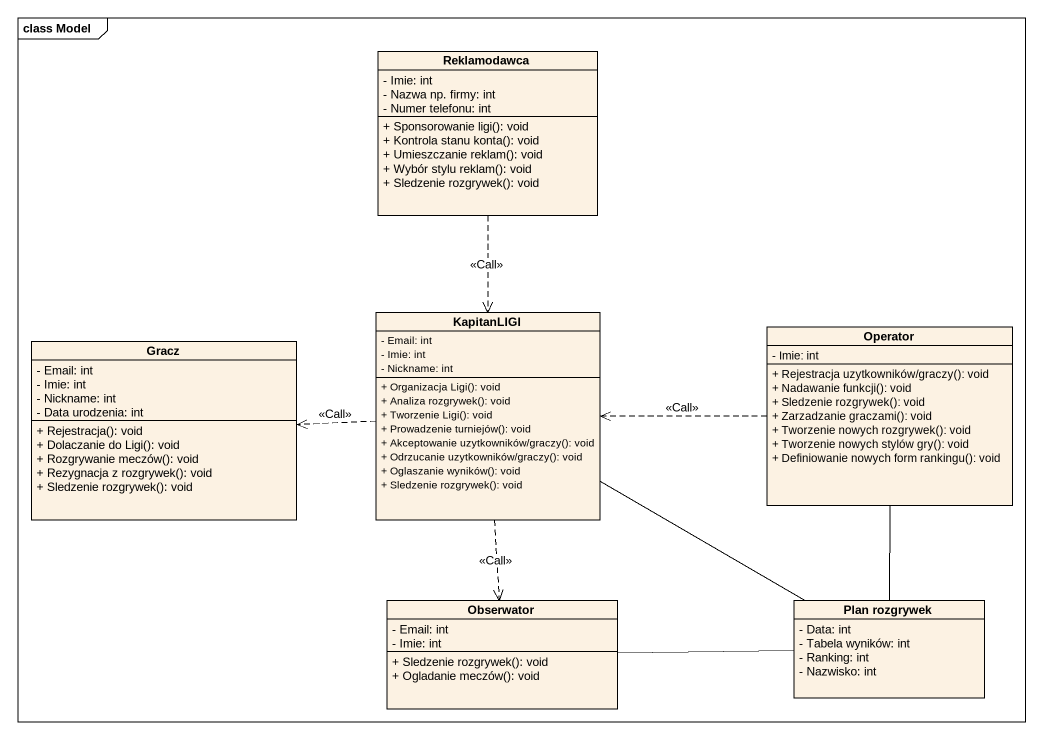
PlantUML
@startuml
mainframe class Model
hide circle
hide empty members
skinparam classAttributeIconSize 0
class Reklamodawca {
  - Imie: int
  - Nazwa np. firmy: int
  - Numer telefonu: int
  + Sponsorowanie ligi(): void
  + Kontrola stanu konta(): void
  + Umieszczanie reklam(): void
  + Wybór stylu reklam(): void
  + Sledzenie rozgrywek(): void
}
class Gracz {
  - Email: int
  - Imie: int
  - Nickname: int
  - Data urodzenia: int
  + Rejestracja(): void
  + Dolaczanie do Ligi(): void
  + Rozgrywanie meczów(): void
  + Rezygnacja z rozgrywek(): void
  + Sledzenie rozgrywek(): void
}
class KapitanLIGI {
  - Email: int
  - Imie: int
  - Nickname: int
  + Organizacja Ligi(): void
  + Analiza rozgrywek(): void
  + Tworzenie Ligi(): void
  + Prowadzenie turniejów(): void
  + Akceptowanie uzytkowników/graczy(): void
  + Odrzucanie uzytkowników/graczy(): void
  + Oglaszanie wyników(): void
  + Sledzenie rozgrywek(): void
}
class Operator {
  - Imie: int
  + Rejestracja uzytkowników/graczy(): void
  + Nadawanie funkcji(): void
  + Sledzenie rozgrywek(): void
  + Zarzadzanie graczami(): void
  + Tworzenie nowych rozgrywek(): void
  + Tworzenie nowych stylów gry(): void
  + Definiowanie nowych form rankingu(): void
}
class Obserwator {
  - Email: int
  - Imie: int
  + Sledzenie rozgrywek(): void
  + Ogladanie meczów(): void
}
class "Plan rozgrywek" as Plan_rozgrywek {
  - Data: int
  - Tabela wyników: int
  - Ranking: int
  - Nazwisko: int
}
Reklamodawca ..> KapitanLIGI : <<Call>>
KapitanLIGI .left.> Gracz : <<Call>>
KapitanLIGI ..> Obserwator : <<Call>>
KapitanLIGI -right- Plan_rozgrywek
Operator .left.> KapitanLIGI : <<Call>>
Operator -- Plan_rozgrywek
Obserwator -right- Plan_rozgrywek
@enduml
